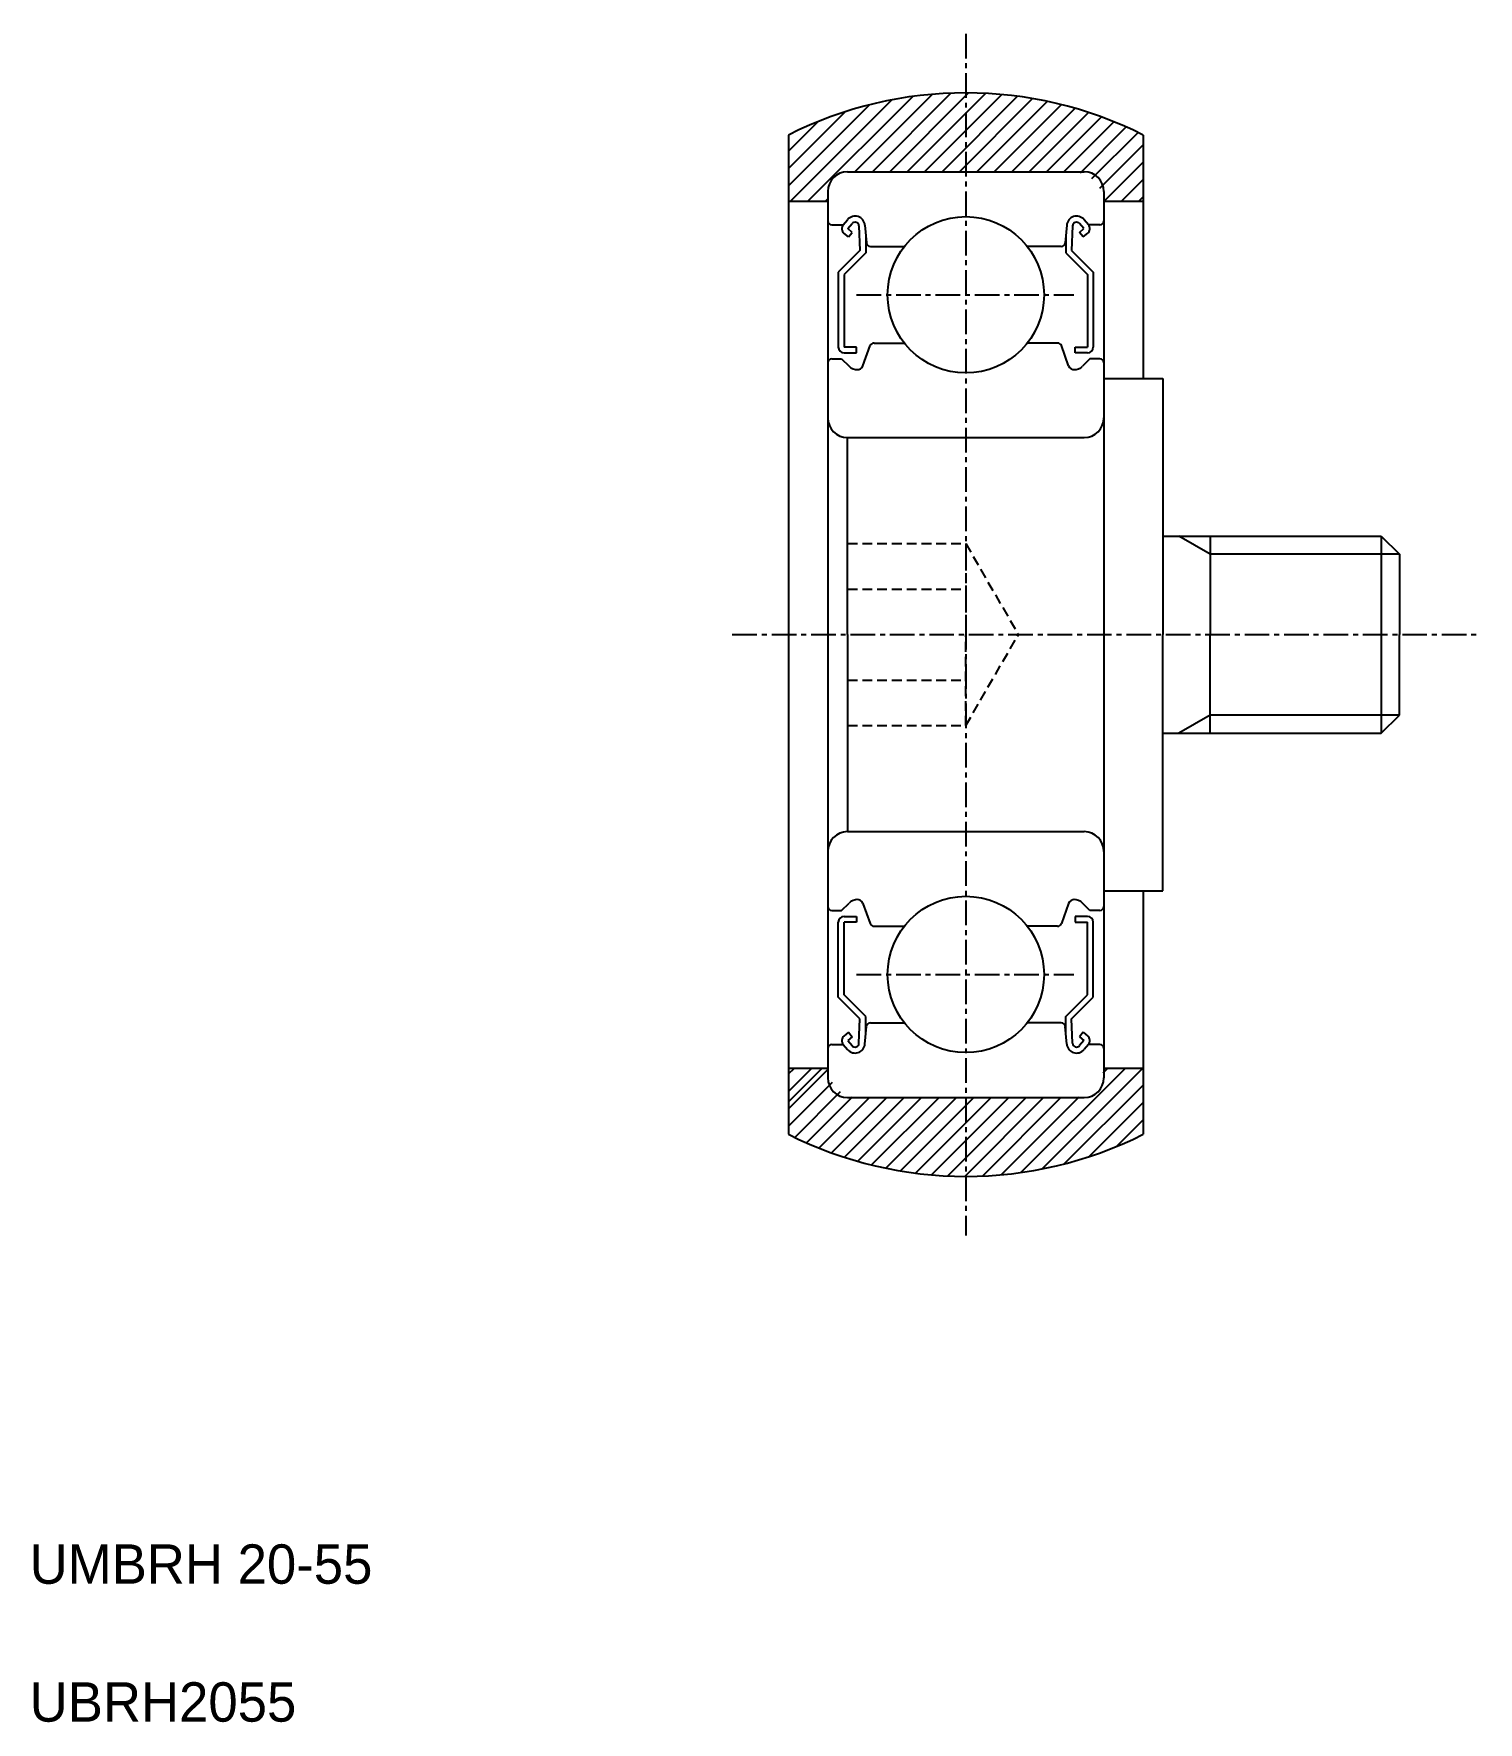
# Model space of a CAD drawing. Extents: x 2.7 to 76, y 2.5 to 88.2.
import ezdxf

# ---------------------------------------------------------------- set-up
doc = ezdxf.new("R2010")
doc.units = 0
doc.linetypes.add('CENTER', pattern=[2, 1.25, -0.25, 0.25, -0.25])
doc.linetypes.add('DASHED', pattern=[0.75, 0.5, -0.25])
doc.layers.get('0').update_dxf_attribs({"linetype": 'CONTINUOUS'})
doc.layers.add('CENTER', color=1, linetype='CENTER')

# ---------------------------------------------------------------- blocks, each defined once
blk = doc.blocks.new('*X2')
at = {"color": 0, "linetype": 'CONTINUOUS'}
for p, q in [((551, 10.455), (555.117, 14.573)), ((551.106, 9.678), (556.252, 14.823)), ((551.99, 9.678), (557.308, 14.996)), ((554.355, 11.159), (558.302, 15.106)), ((555.258, 11.178), (559.244, 15.163)), ((556.142, 11.178), (560.141, 15.177)), ((557.026, 11.178), (561.001, 15.153)), ((557.91, 11.178), (561.826, 15.094)), ((558.794, 11.178), (562.621, 15.005)), ((559.678, 11.178), (563.388, 14.889)), ((560.561, 11.178), (564.13, 14.747)), ((561.445, 11.178), (564.849, 14.581)), ((551, 11.339), (553.879, 14.218)), ((551, 12.223), (552.492, 13.715)), ((562.329, 11.178), (565.545, 14.394)), ((563.213, 11.178), (566.221, 14.186)), ((564.097, 11.178), (566.877, 13.958)), ((564.981, 11.178), (567.515, 13.712)), ((565.811, 11.124), (568.135, 13.448)), ((566.399, 10.828), (568.739, 13.168)), ((566.803, 10.348), (569, 12.545)), ((567.016, 9.678), (569, 11.661)), ((567.9, 9.678), (569, 10.778)), ((552.874, 9.678), (553.019, 9.822)), ((568.784, 9.678), (569, 9.894)), ((551, -35.507), (552.185, -34.322)), ((551, -34.623), (551.301, -34.322)), ((551, -36.391), (553.008, -34.383)), ((551, -37.275), (553.228, -35.046)), ((562.79, -39.627), (568.094, -34.322)), ((563.853, -39.448), (568.978, -34.322)), ((566.961, -34.571), (567.211, -34.322)), ((551.319, -37.84), (553.649, -35.509)), ((551.923, -38.119), (554.257, -35.785)), ((552.545, -38.381), (555.104, -35.822)), ((553.185, -38.625), (555.988, -35.822)), ((553.843, -38.851), (556.872, -35.822)), ((554.521, -39.057), (557.756, -35.822)), ((555.219, -39.242), (558.639, -35.822)), ((555.94, -39.406), (559.523, -35.822)), ((556.684, -39.545), (560.407, -35.822)), ((557.454, -39.66), (561.291, -35.822)), ((558.252, -39.746), (562.175, -35.822)), ((559.08, -39.801), (563.059, -35.822)), ((559.943, -39.822), (563.943, -35.822)), ((560.844, -39.804), (564.827, -35.822)), ((561.791, -39.742), (565.749, -35.784)), ((564.996, -39.188), (569, -35.184)), ((566.247, -38.822), (569, -36.068)), ((567.651, -38.301), (569, -36.952))]:
    blk.add_line(p, q, dxfattribs=at)

msp = doc.modelspace()

# ---------------------------------------------------------------- linework, layer by layer
at = {"color": 7, "linetype": 'CONTINUOUS'}
for p, q in [((41, 83.038), (41, 32.317)), ((59, 83.038), (59, 70.678)), ((44, 81.178), (56, 81.178)), ((43, 80.178), (43, 68.678)), ((57, 80.178), (57, 68.678)), ((41, 79.678), (43, 79.678)), ((56.997, 79.678), (59, 79.678)), ((43.2, 78.478), (43.78, 78.478)), ((43.78, 78.477), (44.001, 78.74)), ((44.046, 77.862), (43.816, 78.054)), ((44.01, 78.285), (44.226, 78.541)), ((44.239, 78.092), (44.01, 78.285)), ((44.046, 77.862), (44.239, 78.092)), ((44.579, 78.421), (44.63, 77.182)), ((44.881, 78.461), (44.96, 77.56)), ((55.119, 78.461), (55.04, 77.56)), ((55.421, 78.421), (55.37, 77.182)), ((55.761, 78.092), (55.99, 78.285)), ((55.954, 77.862), (55.761, 78.092)), ((55.99, 78.285), (55.774, 78.541)), ((55.954, 77.862), (56.184, 78.054)), ((56.22, 78.477), (55.999, 78.74)), ((56.8, 78.478), (56.22, 78.478)), ((44.63, 77.182), (43.53, 76.082)), ((44.93, 77.905), (44.93, 77.058)), ((45.159, 77.378), (46.878, 77.378)), ((54.841, 77.378), (53.122, 77.378)), ((55.07, 77.905), (55.07, 77.058)), ((55.37, 77.182), (56.47, 76.082)), ((44.93, 77.058), (43.83, 75.958)), ((55.07, 77.058), (56.17, 75.958)), ((43.53, 76.082), (43.53, 72.278)), ((43.83, 75.958), (43.83, 72.278)), ((56.17, 75.958), (56.17, 72.278)), ((56.47, 76.082), (56.47, 72.278)), ((44.45, 72.278), (43.83, 72.278)), ((44.45, 71.978), (44.45, 72.278)), ((44.782, 71.325), (45.153, 72.346)), ((45.341, 72.478), (46.878, 72.478)), ((54.659, 72.478), (53.122, 72.478)), ((55.218, 71.325), (54.847, 72.346)), ((55.55, 71.978), (55.55, 72.278)), ((55.55, 72.278), (56.17, 72.278)), ((43.2, 71.678), (43.7, 71.678)), ((43.7, 71.678), (44.074, 71.304)), ((43.83, 71.978), (44.45, 71.978)), ((56.17, 71.978), (55.55, 71.978)), ((56.3, 71.678), (55.926, 71.304)), ((56.8, 71.678), (56.3, 71.678)), ((57, 70.678), (60, 70.678)), ((57, 70.678), (57, 44.678)), ((57, 70.678), (57, 44.678)), ((60, 70.678), (60, 57.678)), ((43, 68.678), (43, 46.678)), ((57, 68.678), (57, 46.678)), ((44, 67.678), (56, 67.678)), ((44, 57.678), (44, 67.678)), ((60, 62.678), (71.08, 62.678)), ((62.4, 62.678), (62.4, 57.678)), ((71.08, 62.678), (72, 61.758)), ((71.08, 62.678), (71.08, 52.678)), ((72, 61.758), (72, 57.678)), ((44, 57.678), (44, 47.678)), ((60, 44.678), (60, 57.678)), ((62.4, 52.678), (62.4, 57.678)), ((72, 53.598), (72, 57.678)), ((71.08, 52.678), (72, 53.598)), ((60, 52.678), (71.08, 52.678)), ((44, 47.678), (56, 47.678)), ((43, 46.678), (43, 35.178)), ((57, 46.678), (57, 35.178)), ((57, 44.678), (60, 44.678)), ((59, 44.678), (59, 32.317)), ((43.7, 43.678), (44.074, 44.052)), ((44.782, 44.031), (45.153, 43.009)), ((55.218, 44.031), (54.847, 43.009)), ((56.3, 43.678), (55.926, 44.052)), ((43.2, 43.678), (43.7, 43.678)), ((43.53, 39.274), (43.53, 43.078)), ((43.83, 43.378), (44.45, 43.378)), ((43.83, 39.398), (43.83, 43.078)), ((44.45, 43.078), (43.83, 43.078)), ((44.45, 43.378), (44.45, 43.078)), ((45.341, 42.878), (46.878, 42.878)), ((54.659, 42.878), (53.122, 42.878)), ((56.17, 43.378), (55.55, 43.378)), ((55.55, 43.378), (55.55, 43.078)), ((55.55, 43.078), (56.17, 43.078)), ((56.17, 39.398), (56.17, 43.078)), ((56.8, 43.678), (56.3, 43.678)), ((56.47, 39.274), (56.47, 43.078)), ((44.63, 38.174), (43.53, 39.274)), ((44.93, 38.298), (43.83, 39.398)), ((55.07, 38.298), (56.17, 39.398)), ((55.37, 38.174), (56.47, 39.274)), ((44.579, 36.934), (44.63, 38.174)), ((44.881, 36.894), (44.96, 37.795)), ((44.93, 37.451), (44.93, 38.298)), ((45.159, 37.978), (46.878, 37.978)), ((54.841, 37.978), (53.122, 37.978)), ((55.119, 36.894), (55.04, 37.795)), ((55.07, 37.451), (55.07, 38.298)), ((55.421, 36.934), (55.37, 38.174)), ((43.2, 36.878), (43.78, 36.878)), ((43.78, 36.878), (44.001, 36.616)), ((44.046, 37.494), (43.816, 37.301)), ((44.239, 37.264), (44.01, 37.071)), ((44.01, 37.071), (44.226, 36.814)), ((44.046, 37.494), (44.239, 37.264)), ((55.954, 37.494), (55.761, 37.264)), ((55.761, 37.264), (55.99, 37.071)), ((55.99, 37.071), (55.774, 36.814)), ((55.954, 37.494), (56.184, 37.301)), ((56.22, 36.878), (55.999, 36.616)), ((56.8, 36.878), (56.22, 36.878)), ((41, 35.678), (43, 35.678)), ((56.997, 35.678), (59, 35.678)), ((44, 34.178), (56, 34.178)), ((47.3, 34.178), (47.3, 34.178)), ((50, 34.178), (50, 34.178))]:
    msp.add_line(p, q, dxfattribs=at)
at = {"color": 3, "linetype": 'CONTINUOUS'}
for p, q in [((62.4, 61.758), (60.807, 62.678)), ((72, 61.758), (62.4, 61.758)), ((62.4, 53.598), (60.807, 52.678)), ((72, 53.598), (62.4, 53.598)), ((41, 33.97), (42.708, 35.678))]:
    msp.add_line(p, q, dxfattribs=at)
at = {"color": 3, "linetype": 'DASHED'}
for p, q in [((44, 62.297), (50, 62.297)), ((50, 62.297), (50, 57.678)), ((50, 62.297), (52.667, 57.678)), ((44, 59.987), (50, 59.987)), ((50, 53.059), (50, 57.678)), ((50, 53.059), (52.667, 57.678)), ((44, 55.368), (50, 55.368)), ((44, 53.059), (50, 53.059))]:
    msp.add_line(p, q, dxfattribs=at)
at = {"color": 7, "linetype": 'CONTINUOUS'}
for centre in [(50, 74.928), (50, 40.428)]:
    msp.add_circle(centre, 3.969, dxfattribs=at)
for centre, radius, start, end in [((50, 65.178), 20, 63.25632, 116.74368), ((44, 80.178), 1, 90, 180), ((56, 80.178), 1, 0, 90), ((44.383, 78.418), 0.5, 4.98705, 139.90979), ((55.617, 78.418), 0.5, 40.09021, 175.01295), ((43.2, 78.678), 0.2, 180, 270), ((44.009, 78.284), 0.3, 139.90979, 229.99628), ((44.379, 78.413), 0.2, 2.37537, 139.99223), ((55.621, 78.413), 0.2, 40.00777, 177.62463), ((55.991, 78.284), 0.3, 310.00372, 40.09021), ((56.8, 78.678), 0.2, 270, 0), ((45.159, 77.578), 0.2, 184.98705, 270), ((54.841, 77.578), 0.2, 270, 355.01295), ((43.83, 72.278), 0.3, 180, 270), ((45.341, 72.278), 0.2, 90, 160.02987), ((54.659, 72.278), 0.2, 19.97013, 90), ((56.17, 72.278), 0.3, 270, 0), ((43.2, 71.478), 0.2, 90, 180), ((44.498, 71.728), 0.6, 225, 272.80484), ((44.5, 71.428), 0.3, 265.5374, 340.02987), ((55.5, 71.428), 0.3, 199.97013, 274.4626), ((55.502, 71.728), 0.6, 267.19516, 315), ((56.8, 71.478), 0.2, 0, 90), ((44, 68.678), 1, 180, 270), ((56, 68.678), 1, 270, 0), ((44, 46.678), 1, 90, 180), ((56, 46.678), 1, 0, 90), ((43.2, 43.878), 0.2, 180, 270), ((44.498, 43.628), 0.6, 87.19516, 135), ((44.5, 43.928), 0.3, 19.97013, 94.4626), ((55.5, 43.928), 0.3, 85.5374, 160.02987), ((55.502, 43.628), 0.6, 45, 92.80484), ((56.8, 43.878), 0.2, 270, 0), ((43.83, 43.078), 0.3, 90, 180), ((45.341, 43.078), 0.2, 199.97013, 270), ((54.659, 43.078), 0.2, 270, 340.02987), ((56.17, 43.078), 0.3, 0, 90), ((45.159, 37.778), 0.2, 90, 175.01295), ((54.841, 37.778), 0.2, 4.98705, 90), ((43.2, 36.678), 0.2, 90, 180), ((44.009, 37.071), 0.3, 130.00372, 220.09021), ((44.383, 36.938), 0.5, 220.09021, 355.01295), ((44.379, 36.943), 0.2, 220.00777, 357.62463), ((55.617, 36.938), 0.5, 184.98705, 319.90979), ((55.621, 36.943), 0.2, 182.37537, 319.99223), ((55.991, 37.071), 0.3, 319.90979, 49.99628), ((56.8, 36.678), 0.2, 0, 90), ((44, 35.178), 1, 180, 270), ((56, 35.178), 1, 270, 0), ((50, 50.178), 20, 243.25632, 296.74368)]:
    msp.add_arc(centre, radius, start, end, dxfattribs=at)
at = {"layer": 'CENTER', "color": 1, "linetype": 'CENTER'}
for p, q in [((50, 88.178), (50, 27.178)), ((44.459, 74.928), (55.483, 74.928)), ((38.15, 57.678), (76, 57.678)), ((44.459, 40.428), (55.483, 40.428))]:
    msp.add_line(p, q, dxfattribs=at)

# ---------------------------------------------------------------- block references
at = {"color": 3, "linetype": 'CONTINUOUS'}
msp.add_blockref('*X2', (-510, 70), dxfattribs=at)

# ---------------------------------------------------------------- texts
at = {"color": 7, "linetype": 'CONTINUOUS'}
for s, p in [('UMBRH 20-55', (2.5, 9.5)), ('UBRH2055', (2.5, 2.5))]:
    msp.add_text(s, height=2, dxfattribs=at).set_placement(p)

doc.saveas('drawing.dxf')
